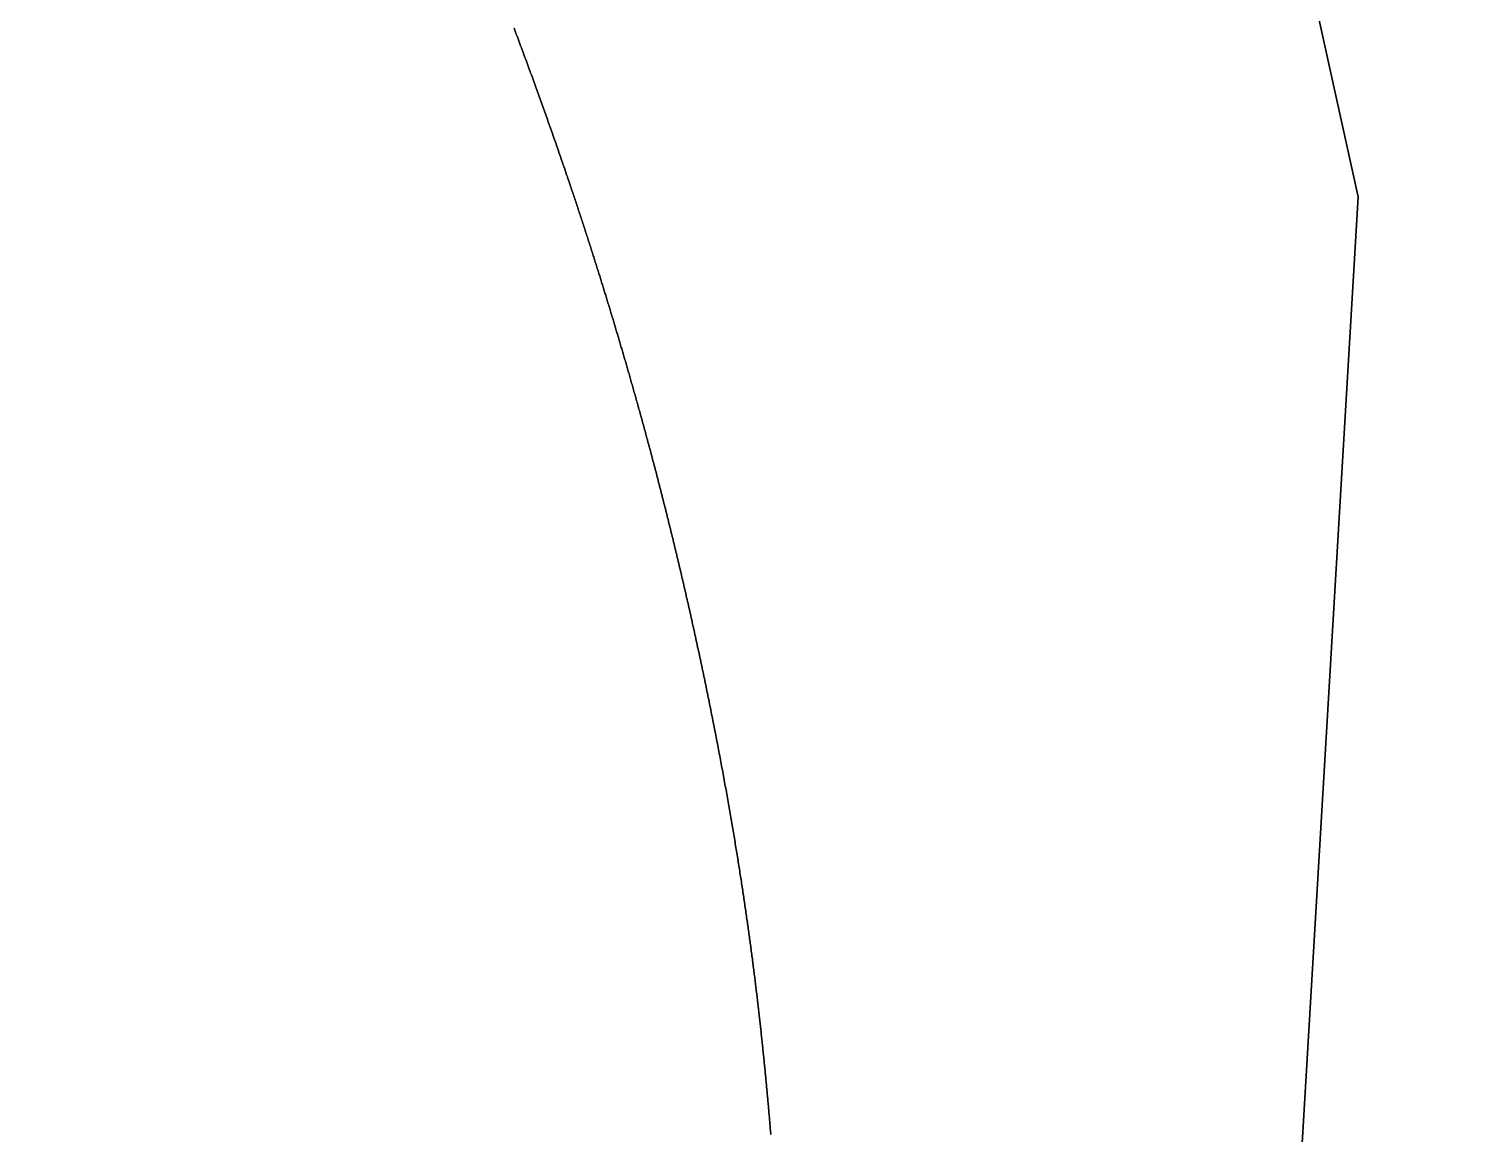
# Model space of a CAD drawing. Header units: inches. Extents: x 130170 to 284068, y 377793 to 804530.
# Drawn here: x 260694.6 to 260762.8, y 747134.6 to 747187.2 of the extents above; entities that cross this region are included whole.
import ezdxf

# ---------------------------------------------------------------- set-up
doc = ezdxf.new("R2010")
doc.units = ezdxf.units.IN
doc.header["$MEASUREMENT"] = 0
doc.layers.add('muni_il', color=7, linetype='Continuous')

msp = doc.modelspace()

# ---------------------------------------------------------------- linework, layer by layer
at = {"layer": 'muni_il'}
for points in [[(260754.781, 747530.375), (260754.516, 747438.375), (260754.219, 747328.938), (260744.016, 747241.375), (260757.781, 747179.188), (260746.219, 746984), (260731.625, 746822.375), (260701.984, 746720.062), (260696.672, 746692.375), (260695.016, 746602.75), (260685.453, 746523.188), (260656.688, 746406.938), (260626.344, 746302.5), (260639.141, 746300.188), (260650.062, 746297.125), (260662.125, 746293.125), (260756.85, 746272.963), (260806.032, 746262.021), (261717.828, 746059.438), (261715.418, 746000.168), (261660.703, 744654.562)], [(261660.703, 744654.562), (261715.418, 746000.168), (261717.828, 746059.438), (260806.032, 746262.021), (260756.85, 746272.963), (260662.125, 746293.125), (260650.062, 746297.125), (260639.141, 746300.188), (260626.344, 746302.5), (260656.688, 746406.938), (260685.453, 746523.188), (260695.016, 746602.75), (260696.672, 746692.375), (260701.984, 746720.062), (260731.625, 746822.375), (260746.219, 746984), (260757.781, 747179.188), (260744.016, 747241.375), (260754.219, 747328.938), (260754.516, 747438.375), (260754.781, 747530.375)], [(260729.85, 747134.602), (260729.844, 747134.671), (260729.839, 747134.739), (260729.833, 747134.808), (260729.827, 747134.877), (260729.822, 747134.946), (260729.816, 747135.014), (260729.81, 747135.083), (260729.804, 747135.151), (260729.798, 747135.22), (260729.793, 747135.289), (260729.787, 747135.357), (260729.781, 747135.426), (260729.775, 747135.494), (260729.769, 747135.562), (260729.763, 747135.63), (260729.757, 747135.699), (260729.751, 747135.767), (260729.745, 747135.835), (260729.739, 747135.904), (260729.733, 747135.972), (260729.727, 747136.04), (260729.721, 747136.108), (260729.715, 747136.176), (260729.709, 747136.244), (260729.702, 747136.312), (260729.696, 747136.38), (260729.69, 747136.448), (260729.684, 747136.516), (260729.677, 747136.584), (260729.671, 747136.652), (260729.665, 747136.72), (260729.658, 747136.787), (260729.652, 747136.855), (260729.646, 747136.923), (260729.639, 747136.991), (260729.633, 747137.059), (260729.627, 747137.126), (260729.62, 747137.194), (260729.614, 747137.262), (260729.607, 747137.33), (260729.6, 747137.398), (260729.594, 747137.465), (260729.587, 747137.533), (260729.581, 747137.601), (260729.574, 747137.668), (260729.567, 747137.736), (260729.561, 747137.804), (260729.554, 747137.872), (260729.547, 747137.939), (260729.54, 747138.007), (260729.533, 747138.075), (260729.527, 747138.143), (260729.52, 747138.21), (260729.513, 747138.278), (260729.506, 747138.346), (260729.499, 747138.414), (260729.492, 747138.482), (260729.485, 747138.55), (260729.478, 747138.617), (260729.471, 747138.685), (260729.464, 747138.753), (260729.457, 747138.821), (260729.45, 747138.889), (260729.443, 747138.957), (260729.435, 747139.025), (260729.428, 747139.093), (260729.421, 747139.161), (260729.414, 747139.229), (260729.406, 747139.298), (260729.399, 747139.366), (260729.391, 747139.434), (260729.384, 747139.503), (260729.377, 747139.571), (260729.369, 747139.639), (260729.361, 747139.708), (260729.354, 747139.776), (260729.346, 747139.845), (260729.339, 747139.914), (260729.331, 747139.982), (260729.323, 747140.051), (260729.316, 747140.12), (260729.308, 747140.189), (260729.3, 747140.258), (260729.292, 747140.327), (260729.284, 747140.396), (260729.276, 747140.466), (260729.268, 747140.535), (260729.26, 747140.604), (260729.252, 747140.674), (260729.244, 747140.743), (260729.236, 747140.813), (260729.228, 747140.883), (260729.22, 747140.953), (260729.212, 747141.023), (260729.203, 747141.093), (260729.195, 747141.163), (260729.187, 747141.233), (260729.178, 747141.303), (260729.17, 747141.374), (260729.161, 747141.445), (260729.153, 747141.515), (260729.144, 747141.586), (260729.135, 747141.657), (260729.127, 747141.728), (260729.118, 747141.799), (260729.109, 747141.871), (260729.1, 747141.942), (260729.092, 747142.014), (260729.083, 747142.085), (260729.074, 747142.157), (260729.065, 747142.229), (260729.056, 747142.301), (260729.047, 747142.373), (260729.037, 747142.446), (260729.028, 747142.518), (260729.019, 747142.591), (260729.009, 747142.664), (260729, 747142.737), (260728.991, 747142.81), (260728.981, 747142.883), (260728.972, 747142.957), (260728.962, 747143.031), (260728.952, 747143.104), (260728.943, 747143.178), (260728.933, 747143.252), (260728.923, 747143.327), (260728.913, 747143.401), (260728.903, 747143.476), (260728.893, 747143.551), (260728.883, 747143.626), (260728.873, 747143.701), (260728.863, 747143.776), (260728.852, 747143.852), (260728.842, 747143.928), (260728.832, 747144.004), (260728.821, 747144.08), (260728.811, 747144.156), (260728.8, 747144.233), (260728.79, 747144.31), (260728.779, 747144.386), (260728.768, 747144.464), (260728.757, 747144.541), (260728.746, 747144.619), (260728.735, 747144.696), (260728.724, 747144.774), (260728.713, 747144.852), (260728.702, 747144.931), (260728.691, 747145.009), (260728.679, 747145.088), (260728.668, 747145.167), (260728.656, 747145.247), (260728.645, 747145.326), (260728.633, 747145.406), (260728.622, 747145.486), (260728.61, 747145.566), (260728.598, 747145.646), (260728.586, 747145.727), (260728.574, 747145.808), (260728.562, 747145.889), (260728.55, 747145.97), (260728.538, 747146.051), (260728.525, 747146.133), (260728.513, 747146.215), (260728.501, 747146.297), (260728.488, 747146.38), (260728.475, 747146.462), (260728.463, 747146.545), (260728.45, 747146.628), (260728.437, 747146.712), (260728.424, 747146.795), (260728.411, 747146.879), (260728.398, 747146.963), (260728.385, 747147.048), (260728.372, 747147.132), (260728.358, 747147.217), (260728.345, 747147.302), (260728.332, 747147.387), (260728.318, 747147.473), (260728.304, 747147.559), (260728.291, 747147.645), (260728.277, 747147.731), (260728.263, 747147.817), (260728.249, 747147.904), (260728.235, 747147.991), (260728.22, 747148.078), (260728.206, 747148.166), (260728.192, 747148.253), (260728.177, 747148.341), (260728.163, 747148.429), (260728.148, 747148.518), (260728.134, 747148.606), (260728.119, 747148.695), (260728.104, 747148.784), (260728.089, 747148.874), (260728.074, 747148.963), (260728.059, 747149.053), (260728.044, 747149.143), (260728.028, 747149.233), (260728.013, 747149.324), (260727.997, 747149.414), (260727.982, 747149.505), (260727.966, 747149.596), (260727.951, 747149.688), (260727.935, 747149.779), (260727.919, 747149.871), (260727.903, 747149.963), (260727.887, 747150.055), (260727.871, 747150.148), (260727.854, 747150.24), (260727.838, 747150.333), (260727.821, 747150.426), (260727.805, 747150.52), (260727.788, 747150.613), (260727.772, 747150.707), (260727.755, 747150.801), (260727.738, 747150.895), (260727.721, 747150.989), (260727.704, 747151.083), (260727.687, 747151.178), (260727.67, 747151.273), (260727.652, 747151.368), (260727.635, 747151.463), (260727.618, 747151.559), (260727.6, 747151.654), (260727.583, 747151.75), (260727.565, 747151.846), (260727.547, 747151.942), (260727.529, 747152.038), (260727.511, 747152.135), (260727.493, 747152.231), (260727.475, 747152.328), (260727.457, 747152.425), (260727.439, 747152.522), (260727.42, 747152.619), (260727.402, 747152.717), (260727.383, 747152.814), (260727.365, 747152.912), (260727.346, 747153.01), (260727.327, 747153.108), (260727.308, 747153.206), (260727.29, 747153.304), (260727.27, 747153.402), (260727.251, 747153.5), (260727.232, 747153.599), (260727.213, 747153.698), (260727.194, 747153.796), (260727.174, 747153.895), (260727.155, 747153.994), (260727.136, 747154.093), (260727.116, 747154.192), (260727.096, 747154.291), (260727.077, 747154.391), (260727.057, 747154.49), (260727.037, 747154.589), (260727.017, 747154.689), (260726.997, 747154.789), (260726.977, 747154.888), (260726.957, 747154.988), (260726.937, 747155.088), (260726.917, 747155.187), (260726.897, 747155.287), (260726.876, 747155.387), (260726.856, 747155.487), (260726.835, 747155.587), (260726.815, 747155.687), (260726.794, 747155.787), (260726.774, 747155.887), (260726.753, 747155.987), (260726.732, 747156.087), (260726.711, 747156.187), (260726.69, 747156.287), (260726.67, 747156.387), (260726.649, 747156.488), (260726.628, 747156.588), (260726.607, 747156.688), (260726.585, 747156.788), (260726.564, 747156.888), (260726.543, 747156.988), (260726.522, 747157.088), (260726.501, 747157.188), (260726.479, 747157.287), (260726.458, 747157.387), (260726.437, 747157.487), (260726.415, 747157.587), (260726.394, 747157.686), (260726.372, 747157.786), (260726.351, 747157.886), (260726.329, 747157.985), (260726.307, 747158.084), (260726.286, 747158.184), (260726.264, 747158.283), (260726.242, 747158.382), (260726.221, 747158.481), (260726.199, 747158.58), (260726.177, 747158.679), (260726.155, 747158.777), (260726.133, 747158.876), (260726.111, 747158.975), (260726.089, 747159.073), (260726.067, 747159.171), (260726.046, 747159.269), (260726.024, 747159.367), (260726.002, 747159.465), (260725.98, 747159.563), (260725.958, 747159.661), (260725.935, 747159.758), (260725.913, 747159.855), (260725.891, 747159.952), (260725.869, 747160.049), (260725.847, 747160.146), (260725.825, 747160.243), (260725.803, 747160.339), (260725.781, 747160.436), (260725.759, 747160.532), (260725.737, 747160.628), (260725.714, 747160.723), (260725.692, 747160.819), (260725.67, 747160.914), (260725.648, 747161.009), (260725.626, 747161.104), (260725.604, 747161.199), (260725.581, 747161.294), (260725.559, 747161.388), (260725.537, 747161.482), (260725.515, 747161.576), (260725.493, 747161.67), (260725.471, 747161.763), (260725.449, 747161.856), (260725.426, 747161.949), (260725.404, 747162.042), (260725.382, 747162.135), (260725.36, 747162.227), (260725.338, 747162.319), (260725.316, 747162.411), (260725.294, 747162.502), (260725.272, 747162.594), (260725.25, 747162.685), (260725.228, 747162.776), (260725.206, 747162.866), (260725.184, 747162.956), (260725.162, 747163.046), (260725.14, 747163.136), (260725.118, 747163.226), (260725.096, 747163.315), (260725.075, 747163.404), (260725.053, 747163.492), (260725.031, 747163.581), (260725.009, 747163.669), (260724.987, 747163.757), (260724.966, 747163.844), (260724.944, 747163.932), (260724.922, 747164.019), (260724.901, 747164.105), (260724.879, 747164.192), (260724.857, 747164.278), (260724.836, 747164.364), (260724.814, 747164.449), (260724.793, 747164.534), (260724.771, 747164.619), (260724.75, 747164.704), (260724.729, 747164.788), (260724.707, 747164.872), (260724.686, 747164.956), (260724.665, 747165.04), (260724.644, 747165.123), (260724.622, 747165.206), (260724.601, 747165.288), (260724.58, 747165.37), (260724.559, 747165.452), (260724.538, 747165.534), (260724.517, 747165.615), (260724.496, 747165.696), (260724.475, 747165.777), (260724.454, 747165.857), (260724.433, 747165.938), (260724.413, 747166.017), (260724.392, 747166.097), (260724.371, 747166.176), (260724.351, 747166.255), (260724.33, 747166.334), (260724.309, 747166.412), (260724.289, 747166.49), (260724.268, 747166.567), (260724.248, 747166.645), (260724.228, 747166.722), (260724.207, 747166.798), (260724.187, 747166.875), (260724.167, 747166.951), (260724.147, 747167.027), (260724.127, 747167.102), (260724.106, 747167.178), (260724.086, 747167.253), (260724.066, 747167.327), (260724.046, 747167.401), (260724.026, 747167.476), (260724.007, 747167.549), (260723.987, 747167.623), (260723.967, 747167.696), (260723.947, 747167.769), (260723.928, 747167.841), (260723.908, 747167.913), (260723.889, 747167.985), (260723.869, 747168.057), (260723.85, 747168.128), (260723.83, 747168.2), (260723.811, 747168.27), (260723.792, 747168.341), (260723.772, 747168.411), (260723.753, 747168.481), (260723.734, 747168.551), (260723.715, 747168.62), (260723.696, 747168.69), (260723.677, 747168.758), (260723.658, 747168.827), (260723.639, 747168.895), (260723.62, 747168.963), (260723.601, 747169.031), (260723.582, 747169.099), (260723.563, 747169.166), (260723.545, 747169.233), (260723.526, 747169.3), (260723.507, 747169.367), (260723.489, 747169.433), (260723.47, 747169.499), (260723.452, 747169.565), (260723.433, 747169.63), (260723.415, 747169.696), (260723.397, 747169.761), (260723.378, 747169.826), (260723.36, 747169.89), (260723.342, 747169.955), (260723.324, 747170.019), (260723.306, 747170.083), (260723.287, 747170.147), (260723.269, 747170.21), (260723.251, 747170.273), (260723.233, 747170.336), (260723.215, 747170.399), (260723.197, 747170.462), (260723.18, 747170.525), (260723.162, 747170.587), (260723.144, 747170.649), (260723.126, 747170.711), (260723.108, 747170.773), (260723.091, 747170.834), (260723.073, 747170.895), (260723.055, 747170.957), (260723.038, 747171.018), (260723.02, 747171.078), (260723.003, 747171.139), (260722.985, 747171.2), (260722.967, 747171.26), (260722.95, 747171.32), (260722.933, 747171.38), (260722.915, 747171.44), (260722.898, 747171.5), (260722.88, 747171.559), (260722.863, 747171.619), (260722.846, 747171.678), (260722.828, 747171.737), (260722.811, 747171.796), (260722.794, 747171.855), (260722.776, 747171.914), (260722.759, 747171.973), (260722.742, 747172.031), (260722.725, 747172.09), (260722.708, 747172.148), (260722.69, 747172.206), (260722.673, 747172.264), (260722.656, 747172.323), (260722.639, 747172.381), (260722.622, 747172.439), (260722.605, 747172.496), (260722.588, 747172.554), (260722.57, 747172.612), (260722.553, 747172.669), (260722.536, 747172.727), (260722.519, 747172.784), (260722.502, 747172.842), (260722.485, 747172.899), (260722.468, 747172.956), (260722.451, 747173.013), (260722.433, 747173.071), (260722.416, 747173.128), (260722.399, 747173.185), (260722.382, 747173.242), (260722.365, 747173.299), (260722.348, 747173.356), (260722.331, 747173.413), (260722.313, 747173.47), (260722.296, 747173.527), (260722.279, 747173.584), (260722.262, 747173.641), (260722.244, 747173.698), (260722.227, 747173.755), (260722.21, 747173.812), (260722.193, 747173.869), (260722.175, 747173.926), (260722.158, 747173.983), (260722.141, 747174.04), (260722.123, 747174.098), (260722.106, 747174.155), (260722.088, 747174.212), (260722.071, 747174.269), (260722.053, 747174.326), (260722.036, 747174.384), (260722.018, 747174.441), (260722.001, 747174.499), (260721.983, 747174.556), (260721.965, 747174.614), (260721.947, 747174.671), (260721.93, 747174.729), (260721.912, 747174.787), (260721.894, 747174.845), (260721.876, 747174.903), (260721.858, 747174.961), (260721.84, 747175.019), (260721.822, 747175.077), (260721.804, 747175.136), (260721.786, 747175.194), (260721.768, 747175.253), (260721.749, 747175.311), (260721.731, 747175.37), (260721.713, 747175.429), (260721.694, 747175.488), (260721.676, 747175.547), (260721.657, 747175.607), (260721.639, 747175.666), (260721.62, 747175.726), (260721.601, 747175.786), (260721.582, 747175.846), (260721.563, 747175.906), (260721.544, 747175.966), (260721.525, 747176.026), (260721.506, 747176.087), (260721.487, 747176.148), (260721.468, 747176.209), (260721.448, 747176.27), (260721.429, 747176.331), (260721.41, 747176.392), (260721.39, 747176.454), (260721.37, 747176.516), (260721.351, 747176.578), (260721.331, 747176.64), (260721.311, 747176.702), (260721.291, 747176.765), (260721.271, 747176.828), (260721.251, 747176.891), (260721.23, 747176.954), (260721.21, 747177.017), (260721.189, 747177.081), (260721.169, 747177.145), (260721.148, 747177.209), (260721.127, 747177.273), (260721.107, 747177.338), (260721.086, 747177.403), (260721.065, 747177.468), (260721.043, 747177.533), (260721.022, 747177.598), (260721.001, 747177.664), (260720.979, 747177.73), (260720.958, 747177.796), (260720.936, 747177.863), (260720.914, 747177.93), (260720.892, 747177.997), (260720.87, 747178.064), (260720.848, 747178.132), (260720.826, 747178.199), (260720.804, 747178.267), (260720.781, 747178.336), (260720.758, 747178.404), (260720.736, 747178.473), (260720.713, 747178.542), (260720.69, 747178.612), (260720.667, 747178.681), (260720.644, 747178.751), (260720.62, 747178.822), (260720.597, 747178.892), (260720.573, 747178.963), (260720.55, 747179.034), (260720.526, 747179.105), (260720.502, 747179.177), (260720.478, 747179.249), (260720.454, 747179.321), (260720.429, 747179.394), (260720.405, 747179.467), (260720.38, 747179.54), (260720.355, 747179.613), (260720.331, 747179.687), (260720.306, 747179.761), (260720.28, 747179.835), (260720.255, 747179.91), (260720.23, 747179.985), (260720.204, 747180.06), (260720.179, 747180.136), (260720.153, 747180.211), (260720.127, 747180.287), (260720.101, 747180.364), (260720.075, 747180.441), (260720.048, 747180.518), (260720.022, 747180.595), (260719.995, 747180.673), (260719.968, 747180.751), (260719.941, 747180.829), (260719.915, 747180.907), (260719.887, 747180.986), (260719.86, 747181.065), (260719.833, 747181.145), (260719.805, 747181.224), (260719.777, 747181.304), (260719.749, 747181.384), (260719.722, 747181.465), (260719.693, 747181.546), (260719.665, 747181.627), (260719.637, 747181.708), (260719.608, 747181.79), (260719.58, 747181.872), (260719.551, 747181.954), (260719.522, 747182.037), (260719.493, 747182.12), (260719.464, 747182.203), (260719.434, 747182.286), (260719.405, 747182.37), (260719.375, 747182.454), (260719.346, 747182.538), (260719.316, 747182.623), (260719.286, 747182.708), (260719.255, 747182.793), (260719.225, 747182.878), (260719.195, 747182.963), (260719.164, 747183.049), (260719.134, 747183.135), (260719.103, 747183.222), (260719.072, 747183.308), (260719.041, 747183.395), (260719.01, 747183.482), (260718.979, 747183.569), (260718.947, 747183.657), (260718.916, 747183.745), (260718.884, 747183.833), (260718.852, 747183.921), (260718.821, 747184.009), (260718.788, 747184.098), (260718.756, 747184.187), (260718.724, 747184.276), (260718.692, 747184.365), (260718.659, 747184.454), (260718.627, 747184.544), (260718.594, 747184.634), (260718.561, 747184.724), (260718.529, 747184.814), (260718.496, 747184.905), (260718.463, 747184.995), (260718.429, 747185.086), (260718.396, 747185.177), (260718.363, 747185.268), (260718.329, 747185.359), (260718.296, 747185.451), (260718.262, 747185.542), (260718.228, 747185.634), (260718.194, 747185.726), (260718.16, 747185.818), (260718.126, 747185.91), (260718.092, 747186.002), (260718.058, 747186.094), (260718.024, 747186.187), (260717.989, 747186.279), (260717.955, 747186.372), (260717.92, 747186.465), (260717.886, 747186.558), (260717.851, 747186.651), (260717.816, 747186.744), (260717.782, 747186.837), (260717.747, 747186.93), (260717.712, 747187.023), (260717.677, 747187.116), (260717.642, 747187.21)], [(260717.642, 747187.21), (260717.677, 747187.116), (260717.712, 747187.023), (260717.747, 747186.93), (260717.782, 747186.837), (260717.816, 747186.744), (260717.851, 747186.651), (260717.886, 747186.558), (260717.92, 747186.465), (260717.955, 747186.372), (260717.989, 747186.279), (260718.024, 747186.187), (260718.058, 747186.094), (260718.092, 747186.002), (260718.126, 747185.91), (260718.16, 747185.818), (260718.194, 747185.726), (260718.228, 747185.634), (260718.262, 747185.542), (260718.296, 747185.451), (260718.329, 747185.359), (260718.363, 747185.268), (260718.396, 747185.177), (260718.429, 747185.086), (260718.463, 747184.995), (260718.496, 747184.905), (260718.529, 747184.814), (260718.561, 747184.724), (260718.594, 747184.634), (260718.627, 747184.544), (260718.659, 747184.454), (260718.692, 747184.365), (260718.724, 747184.276), (260718.756, 747184.187), (260718.788, 747184.098), (260718.821, 747184.009), (260718.852, 747183.921), (260718.884, 747183.833), (260718.916, 747183.745), (260718.947, 747183.657), (260718.979, 747183.569), (260719.01, 747183.482), (260719.041, 747183.395), (260719.072, 747183.308), (260719.103, 747183.222), (260719.134, 747183.135), (260719.164, 747183.049), (260719.195, 747182.963), (260719.225, 747182.878), (260719.255, 747182.793), (260719.286, 747182.708), (260719.316, 747182.623), (260719.346, 747182.538), (260719.375, 747182.454), (260719.405, 747182.37), (260719.434, 747182.286), (260719.464, 747182.203), (260719.493, 747182.12), (260719.522, 747182.037), (260719.551, 747181.954), (260719.58, 747181.872), (260719.608, 747181.79), (260719.637, 747181.708), (260719.665, 747181.627), (260719.693, 747181.546), (260719.722, 747181.465), (260719.749, 747181.384), (260719.777, 747181.304), (260719.805, 747181.224), (260719.833, 747181.145), (260719.86, 747181.065), (260719.887, 747180.986), (260719.915, 747180.907), (260719.941, 747180.829), (260719.968, 747180.751), (260719.995, 747180.673), (260720.022, 747180.595), (260720.048, 747180.518), (260720.075, 747180.441), (260720.101, 747180.364), (260720.127, 747180.287), (260720.153, 747180.211), (260720.179, 747180.136), (260720.204, 747180.06), (260720.23, 747179.985), (260720.255, 747179.91), (260720.28, 747179.835), (260720.306, 747179.761), (260720.331, 747179.687), (260720.355, 747179.613), (260720.38, 747179.54), (260720.405, 747179.467), (260720.429, 747179.394), (260720.454, 747179.321), (260720.478, 747179.249), (260720.502, 747179.177), (260720.526, 747179.105), (260720.55, 747179.034), (260720.573, 747178.963), (260720.597, 747178.892), (260720.62, 747178.822), (260720.644, 747178.751), (260720.667, 747178.681), (260720.69, 747178.612), (260720.713, 747178.542), (260720.736, 747178.473), (260720.758, 747178.404), (260720.781, 747178.336), (260720.804, 747178.267), (260720.826, 747178.199), (260720.848, 747178.132), (260720.87, 747178.064), (260720.892, 747177.997), (260720.914, 747177.93), (260720.936, 747177.863), (260720.958, 747177.796), (260720.979, 747177.73), (260721.001, 747177.664), (260721.022, 747177.598), (260721.043, 747177.533), (260721.065, 747177.468), (260721.086, 747177.403), (260721.107, 747177.338), (260721.127, 747177.273), (260721.148, 747177.209), (260721.169, 747177.145), (260721.189, 747177.081), (260721.21, 747177.017), (260721.23, 747176.954), (260721.251, 747176.891), (260721.271, 747176.828), (260721.291, 747176.765), (260721.311, 747176.702), (260721.331, 747176.64), (260721.351, 747176.578), (260721.37, 747176.516), (260721.39, 747176.454), (260721.41, 747176.392), (260721.429, 747176.331), (260721.448, 747176.27), (260721.468, 747176.209), (260721.487, 747176.148), (260721.506, 747176.087), (260721.525, 747176.026), (260721.544, 747175.966), (260721.563, 747175.906), (260721.582, 747175.846), (260721.601, 747175.786), (260721.62, 747175.726), (260721.639, 747175.666), (260721.657, 747175.607), (260721.676, 747175.547), (260721.694, 747175.488), (260721.713, 747175.429), (260721.731, 747175.37), (260721.749, 747175.311), (260721.768, 747175.253), (260721.786, 747175.194), (260721.804, 747175.136), (260721.822, 747175.077), (260721.84, 747175.019), (260721.858, 747174.961), (260721.876, 747174.903), (260721.894, 747174.845), (260721.912, 747174.787), (260721.93, 747174.729), (260721.947, 747174.671), (260721.965, 747174.614), (260721.983, 747174.556), (260722.001, 747174.499), (260722.018, 747174.441), (260722.036, 747174.384), (260722.053, 747174.326), (260722.071, 747174.269), (260722.088, 747174.212), (260722.106, 747174.155), (260722.123, 747174.098), (260722.141, 747174.04), (260722.158, 747173.983), (260722.175, 747173.926), (260722.193, 747173.869), (260722.21, 747173.812), (260722.227, 747173.755), (260722.244, 747173.698), (260722.262, 747173.641), (260722.279, 747173.584), (260722.296, 747173.527), (260722.313, 747173.47), (260722.331, 747173.413), (260722.348, 747173.356), (260722.365, 747173.299), (260722.382, 747173.242), (260722.399, 747173.185), (260722.416, 747173.128), (260722.433, 747173.071), (260722.451, 747173.013), (260722.468, 747172.956), (260722.485, 747172.899), (260722.502, 747172.842), (260722.519, 747172.784), (260722.536, 747172.727), (260722.553, 747172.669), (260722.57, 747172.612), (260722.588, 747172.554), (260722.605, 747172.496), (260722.622, 747172.439), (260722.639, 747172.381), (260722.656, 747172.323), (260722.673, 747172.264), (260722.69, 747172.206), (260722.708, 747172.148), (260722.725, 747172.09), (260722.742, 747172.031), (260722.759, 747171.973), (260722.776, 747171.914), (260722.794, 747171.855), (260722.811, 747171.796), (260722.828, 747171.737), (260722.846, 747171.678), (260722.863, 747171.619), (260722.88, 747171.559), (260722.898, 747171.5), (260722.915, 747171.44), (260722.933, 747171.38), (260722.95, 747171.32), (260722.967, 747171.26), (260722.985, 747171.2), (260723.003, 747171.139), (260723.02, 747171.078), (260723.038, 747171.018), (260723.055, 747170.957), (260723.073, 747170.895), (260723.091, 747170.834), (260723.108, 747170.773), (260723.126, 747170.711), (260723.144, 747170.649), (260723.162, 747170.587), (260723.18, 747170.525), (260723.197, 747170.462), (260723.215, 747170.399), (260723.233, 747170.336), (260723.251, 747170.273), (260723.269, 747170.21), (260723.287, 747170.147), (260723.306, 747170.083), (260723.324, 747170.019), (260723.342, 747169.955), (260723.36, 747169.89), (260723.378, 747169.826), (260723.397, 747169.761), (260723.415, 747169.696), (260723.433, 747169.63), (260723.452, 747169.565), (260723.47, 747169.499), (260723.489, 747169.433), (260723.507, 747169.367), (260723.526, 747169.3), (260723.545, 747169.233), (260723.563, 747169.166), (260723.582, 747169.099), (260723.601, 747169.031), (260723.62, 747168.963), (260723.639, 747168.895), (260723.658, 747168.827), (260723.677, 747168.758), (260723.696, 747168.69), (260723.715, 747168.62), (260723.734, 747168.551), (260723.753, 747168.481), (260723.772, 747168.411), (260723.792, 747168.341), (260723.811, 747168.27), (260723.83, 747168.2), (260723.85, 747168.128), (260723.869, 747168.057), (260723.889, 747167.985), (260723.908, 747167.913), (260723.928, 747167.841), (260723.947, 747167.769), (260723.967, 747167.696), (260723.987, 747167.623), (260724.007, 747167.549), (260724.026, 747167.476), (260724.046, 747167.401), (260724.066, 747167.327), (260724.086, 747167.253), (260724.106, 747167.178), (260724.127, 747167.102), (260724.147, 747167.027), (260724.167, 747166.951), (260724.187, 747166.875), (260724.207, 747166.798), (260724.228, 747166.722), (260724.248, 747166.645), (260724.268, 747166.567), (260724.289, 747166.49), (260724.309, 747166.412), (260724.33, 747166.334), (260724.351, 747166.255), (260724.371, 747166.176), (260724.392, 747166.097), (260724.413, 747166.017), (260724.433, 747165.938), (260724.454, 747165.857), (260724.475, 747165.777), (260724.496, 747165.696), (260724.517, 747165.615), (260724.538, 747165.534), (260724.559, 747165.452), (260724.58, 747165.37), (260724.601, 747165.288), (260724.622, 747165.206), (260724.644, 747165.123), (260724.665, 747165.04), (260724.686, 747164.956), (260724.707, 747164.872), (260724.729, 747164.788), (260724.75, 747164.704), (260724.771, 747164.619), (260724.793, 747164.534), (260724.814, 747164.449), (260724.836, 747164.364), (260724.857, 747164.278), (260724.879, 747164.192), (260724.901, 747164.105), (260724.922, 747164.019), (260724.944, 747163.932), (260724.966, 747163.844), (260724.987, 747163.757), (260725.009, 747163.669), (260725.031, 747163.581), (260725.053, 747163.492), (260725.075, 747163.404), (260725.096, 747163.315), (260725.118, 747163.226), (260725.14, 747163.136), (260725.162, 747163.046), (260725.184, 747162.956), (260725.206, 747162.866), (260725.228, 747162.776), (260725.25, 747162.685), (260725.272, 747162.594), (260725.294, 747162.502), (260725.316, 747162.411), (260725.338, 747162.319), (260725.36, 747162.227), (260725.382, 747162.135), (260725.404, 747162.042), (260725.426, 747161.949), (260725.449, 747161.856), (260725.471, 747161.763), (260725.493, 747161.67), (260725.515, 747161.576), (260725.537, 747161.482), (260725.559, 747161.388), (260725.581, 747161.294), (260725.604, 747161.199), (260725.626, 747161.104), (260725.648, 747161.009), (260725.67, 747160.914), (260725.692, 747160.819), (260725.714, 747160.723), (260725.737, 747160.628), (260725.759, 747160.532), (260725.781, 747160.436), (260725.803, 747160.339), (260725.825, 747160.243), (260725.847, 747160.146), (260725.869, 747160.049), (260725.891, 747159.952), (260725.913, 747159.855), (260725.935, 747159.758), (260725.958, 747159.661), (260725.98, 747159.563), (260726.002, 747159.465), (260726.024, 747159.367), (260726.046, 747159.269), (260726.067, 747159.171), (260726.089, 747159.073), (260726.111, 747158.975), (260726.133, 747158.876), (260726.155, 747158.777), (260726.177, 747158.679), (260726.199, 747158.58), (260726.221, 747158.481), (260726.242, 747158.382), (260726.264, 747158.283), (260726.286, 747158.184), (260726.307, 747158.084), (260726.329, 747157.985), (260726.351, 747157.886), (260726.372, 747157.786), (260726.394, 747157.686), (260726.415, 747157.587), (260726.437, 747157.487), (260726.458, 747157.387), (260726.479, 747157.287), (260726.501, 747157.188), (260726.522, 747157.088), (260726.543, 747156.988), (260726.564, 747156.888), (260726.585, 747156.788), (260726.607, 747156.688), (260726.628, 747156.588), (260726.649, 747156.488), (260726.67, 747156.387), (260726.69, 747156.287), (260726.711, 747156.187), (260726.732, 747156.087), (260726.753, 747155.987), (260726.774, 747155.887), (260726.794, 747155.787), (260726.815, 747155.687), (260726.835, 747155.587), (260726.856, 747155.487), (260726.876, 747155.387), (260726.897, 747155.287), (260726.917, 747155.187), (260726.937, 747155.088), (260726.957, 747154.988), (260726.977, 747154.888), (260726.997, 747154.789), (260727.017, 747154.689), (260727.037, 747154.589), (260727.057, 747154.49), (260727.077, 747154.391), (260727.096, 747154.291), (260727.116, 747154.192), (260727.136, 747154.093), (260727.155, 747153.994), (260727.174, 747153.895), (260727.194, 747153.796), (260727.213, 747153.698), (260727.232, 747153.599), (260727.251, 747153.5), (260727.27, 747153.402), (260727.29, 747153.304), (260727.308, 747153.206), (260727.327, 747153.108), (260727.346, 747153.01), (260727.365, 747152.912), (260727.383, 747152.814), (260727.402, 747152.717), (260727.42, 747152.619), (260727.439, 747152.522), (260727.457, 747152.425), (260727.475, 747152.328), (260727.493, 747152.231), (260727.511, 747152.135), (260727.529, 747152.038), (260727.547, 747151.942), (260727.565, 747151.846), (260727.583, 747151.75), (260727.6, 747151.654), (260727.618, 747151.559), (260727.635, 747151.463), (260727.652, 747151.368), (260727.67, 747151.273), (260727.687, 747151.178), (260727.704, 747151.083), (260727.721, 747150.989), (260727.738, 747150.895), (260727.755, 747150.801), (260727.772, 747150.707), (260727.788, 747150.613), (260727.805, 747150.52), (260727.821, 747150.426), (260727.838, 747150.333), (260727.854, 747150.24), (260727.871, 747150.148), (260727.887, 747150.055), (260727.903, 747149.963), (260727.919, 747149.871), (260727.935, 747149.779), (260727.951, 747149.688), (260727.966, 747149.596), (260727.982, 747149.505), (260727.997, 747149.414), (260728.013, 747149.324), (260728.028, 747149.233), (260728.044, 747149.143), (260728.059, 747149.053), (260728.074, 747148.963), (260728.089, 747148.874), (260728.104, 747148.784), (260728.119, 747148.695), (260728.134, 747148.606), (260728.148, 747148.518), (260728.163, 747148.429), (260728.177, 747148.341), (260728.192, 747148.253), (260728.206, 747148.166), (260728.22, 747148.078), (260728.235, 747147.991), (260728.249, 747147.904), (260728.263, 747147.817), (260728.277, 747147.731), (260728.291, 747147.645), (260728.304, 747147.559), (260728.318, 747147.473), (260728.332, 747147.387), (260728.345, 747147.302), (260728.358, 747147.217), (260728.372, 747147.132), (260728.385, 747147.048), (260728.398, 747146.963), (260728.411, 747146.879), (260728.424, 747146.795), (260728.437, 747146.712), (260728.45, 747146.628), (260728.463, 747146.545), (260728.475, 747146.462), (260728.488, 747146.38), (260728.501, 747146.297), (260728.513, 747146.215), (260728.525, 747146.133), (260728.538, 747146.051), (260728.55, 747145.97), (260728.562, 747145.889), (260728.574, 747145.808), (260728.586, 747145.727), (260728.598, 747145.646), (260728.61, 747145.566), (260728.622, 747145.486), (260728.633, 747145.406), (260728.645, 747145.326), (260728.656, 747145.247), (260728.668, 747145.167), (260728.679, 747145.088), (260728.691, 747145.009), (260728.702, 747144.931), (260728.713, 747144.852), (260728.724, 747144.774), (260728.735, 747144.696), (260728.746, 747144.619), (260728.757, 747144.541), (260728.768, 747144.464), (260728.779, 747144.386), (260728.79, 747144.31), (260728.8, 747144.233), (260728.811, 747144.156), (260728.821, 747144.08), (260728.832, 747144.004), (260728.842, 747143.928), (260728.852, 747143.852), (260728.863, 747143.776), (260728.873, 747143.701), (260728.883, 747143.626), (260728.893, 747143.551), (260728.903, 747143.476), (260728.913, 747143.401), (260728.923, 747143.327), (260728.933, 747143.252), (260728.943, 747143.178), (260728.952, 747143.104), (260728.962, 747143.031), (260728.972, 747142.957), (260728.981, 747142.883), (260728.991, 747142.81), (260729, 747142.737), (260729.009, 747142.664), (260729.019, 747142.591), (260729.028, 747142.518), (260729.037, 747142.446), (260729.047, 747142.373), (260729.056, 747142.301), (260729.065, 747142.229), (260729.074, 747142.157), (260729.083, 747142.085), (260729.092, 747142.014), (260729.1, 747141.942), (260729.109, 747141.871), (260729.118, 747141.799), (260729.127, 747141.728), (260729.135, 747141.657), (260729.144, 747141.586), (260729.153, 747141.515), (260729.161, 747141.445), (260729.17, 747141.374), (260729.178, 747141.303), (260729.187, 747141.233), (260729.195, 747141.163), (260729.203, 747141.093), (260729.212, 747141.023), (260729.22, 747140.953), (260729.228, 747140.883), (260729.236, 747140.813), (260729.244, 747140.743), (260729.252, 747140.674), (260729.26, 747140.604), (260729.268, 747140.535), (260729.276, 747140.466), (260729.284, 747140.396), (260729.292, 747140.327), (260729.3, 747140.258), (260729.308, 747140.189), (260729.316, 747140.12), (260729.323, 747140.051), (260729.331, 747139.982), (260729.339, 747139.914), (260729.346, 747139.845), (260729.354, 747139.776), (260729.361, 747139.708), (260729.369, 747139.639), (260729.377, 747139.571), (260729.384, 747139.503), (260729.391, 747139.434), (260729.399, 747139.366), (260729.406, 747139.298), (260729.414, 747139.229), (260729.421, 747139.161), (260729.428, 747139.093), (260729.435, 747139.025), (260729.443, 747138.957), (260729.45, 747138.889), (260729.457, 747138.821), (260729.464, 747138.753), (260729.471, 747138.685), (260729.478, 747138.617), (260729.485, 747138.55), (260729.492, 747138.482), (260729.499, 747138.414), (260729.506, 747138.346), (260729.513, 747138.278), (260729.52, 747138.21), (260729.527, 747138.143), (260729.533, 747138.075), (260729.54, 747138.007), (260729.547, 747137.939), (260729.554, 747137.872), (260729.561, 747137.804), (260729.567, 747137.736), (260729.574, 747137.668), (260729.581, 747137.601), (260729.587, 747137.533), (260729.594, 747137.465), (260729.6, 747137.398), (260729.607, 747137.33), (260729.614, 747137.262), (260729.62, 747137.194), (260729.627, 747137.126), (260729.633, 747137.059), (260729.639, 747136.991), (260729.646, 747136.923), (260729.652, 747136.855), (260729.658, 747136.787), (260729.665, 747136.72), (260729.671, 747136.652), (260729.677, 747136.584), (260729.684, 747136.516), (260729.69, 747136.448), (260729.696, 747136.38), (260729.702, 747136.312), (260729.709, 747136.244), (260729.715, 747136.176), (260729.721, 747136.108), (260729.727, 747136.04), (260729.733, 747135.972), (260729.739, 747135.904), (260729.745, 747135.835), (260729.751, 747135.767), (260729.757, 747135.699), (260729.763, 747135.63), (260729.769, 747135.562), (260729.775, 747135.494), (260729.781, 747135.426), (260729.787, 747135.357), (260729.793, 747135.289), (260729.798, 747135.22), (260729.804, 747135.151), (260729.81, 747135.083), (260729.816, 747135.014), (260729.822, 747134.946), (260729.827, 747134.877), (260729.833, 747134.808), (260729.839, 747134.739), (260729.844, 747134.671), (260729.85, 747134.602)]]:
    msp.add_lwpolyline(points, dxfattribs=at)

doc.saveas('drawing.dxf')
